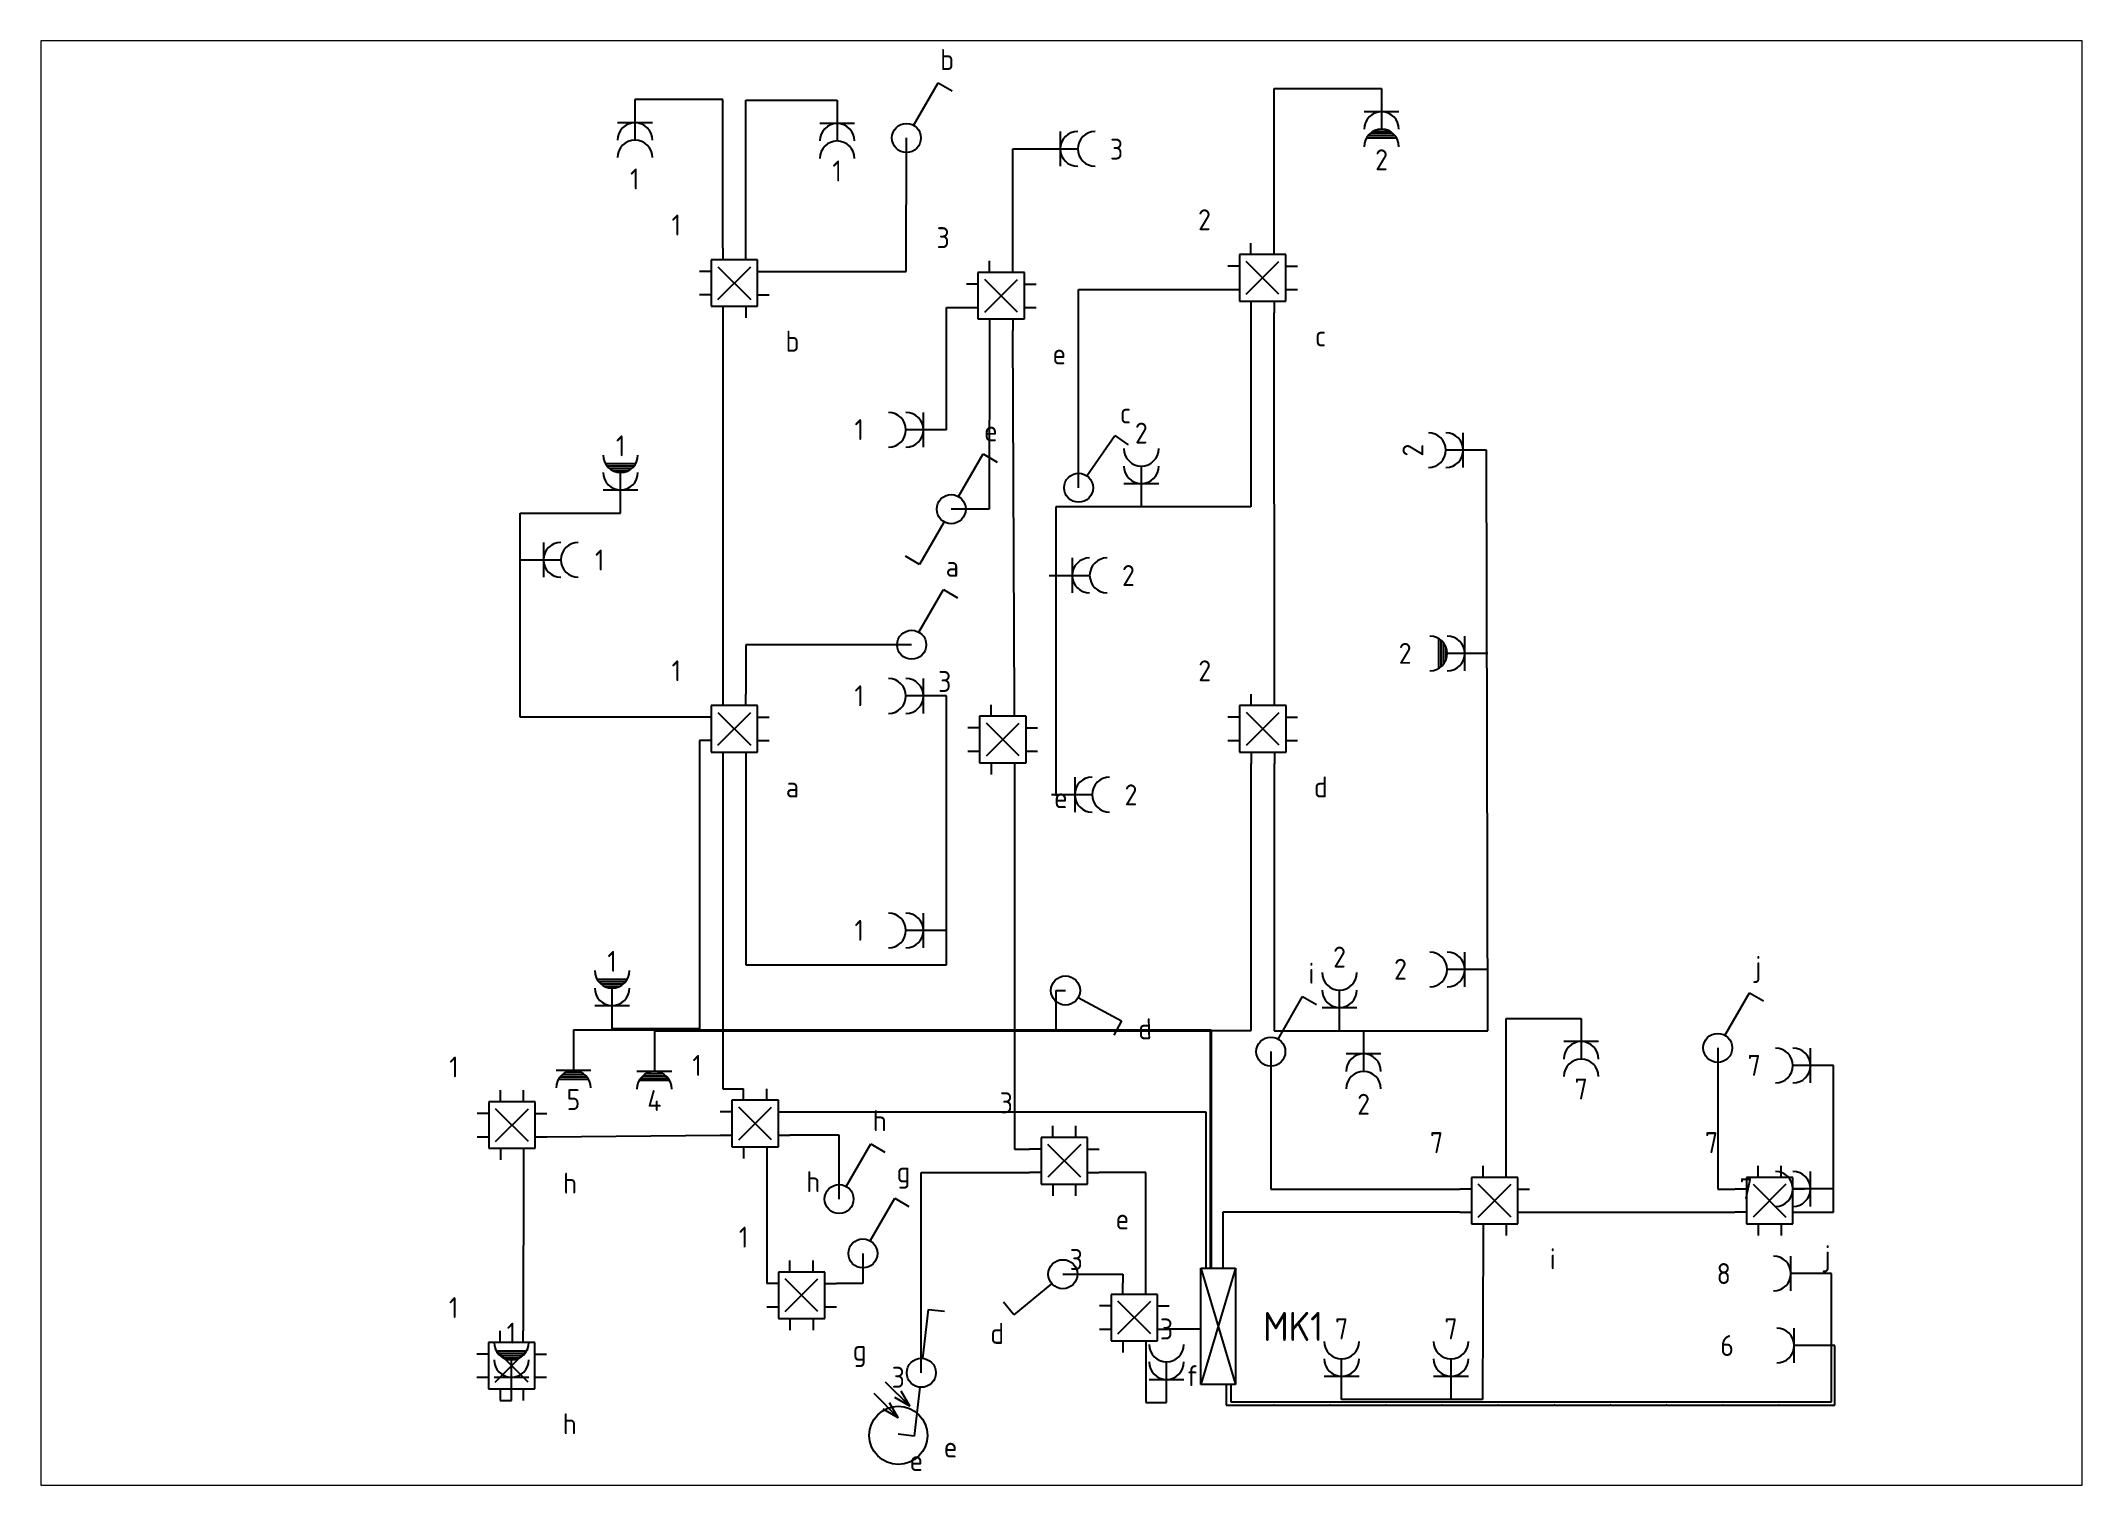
# Paper-space layout 'Layout1' of a CAD drawing. Header units: millimetres. Extents: x 0 to 297, y 0 to 210.
# The model-space entities are those that its viewports show. They can reach past a viewport. Long polylines and large blocks are cut down to what shows.
import ezdxf
from ezdxf.enums import TextEntityAlignment as Align

# ---------------------------------------------------------------- set-up
doc = ezdxf.new("R2010")
doc.units = ezdxf.units.MM
doc.header["$LTSCALE"] = 100
for name, color, linetype in [('Buis', 1, 'Continuous'), ('Licht', 3, 'Continuous'), ('Meterkast', 3, 'Continuous'), ("WCD's", 3, 'Continuous')]:
    doc.layers.add(name, color=color, linetype=linetype)
doc.styles.add('STABICAD-018', font='ISOCP.SHX', dxfattribs={"height": 180})
doc.styles.add('STABICAD-025', font='ISOCP.SHX', dxfattribs={"height": 250})

# ---------------------------------------------------------------- blocks, each defined once
blk = doc.blocks.new('111502')
at = {"color": 0, "linetype": 'Continuous'}
for p, q in [((-2, 2), (-2, -2)), ((2, 2), (-2, 2)), ((-1, 2), (-1, 3)), ((1, 2), (1, 3)), ((2, -2), (2, 2)), ((-2, 1), (-3, 1)), ((-1.41, -1.41), (1.41, 1.41)), ((1.41, -1.41), (-1.41, 1.41)), ((2, 1), (3, 1)), ((-3, -1), (-2, -1)), ((2, -1), (3, -1)), ((-2, -2), (2, -2)), ((-1, -2), (-1, -3)), ((1, -2), (1, -3))]:
    blk.add_line(p, q, dxfattribs=at)
at = {"color": 0, "linetype": 'Continuous', "style": 'STABICAD-018'}
for tag, p in [('PANEL', (0, 6.87)), ('CIRCUIT', (0, 3.87)), ('SUBCIRCUIT', (4.5, 3.87)), ('ARTICLECODE', (0, 0)), ('SWITCHCODE', (5.85, -1))]:
    blk.add_attdef(tag, text='', height=1.8, dxfattribs=at).set_placement(p, align=Align.MIDDLE)
at = {"color": 0, "linetype": 'Continuous', "style": 'STABICAD-018', "flags": 1}
blk.add_attdef('POWERCODE', text='', height=1.8, dxfattribs=at).set_placement((13, 3.87), align=Align.MIDDLE)
blk = doc.blocks.new('111304WD')
at = {"color": 0, "linetype": 'Continuous'}
for p, q in [((-1.5, 4.5), (1.5, 4.5)), ((1.3, 5.25), (-1.3, 5.25)), ((1.16, 5.05), (-1.16, 5.05)), ((0.96, 4.85), (-0.96, 4.85)), ((0.65, 4.65), (-0.65, 4.65)), ((0, 1), (0, 4.5))]:
    blk.add_line(p, q, dxfattribs=at)
blk.add_arc((0, 6), 1.5, 180, 0, dxfattribs=at)
at = {"color": 0, "linetype": 'Continuous', "style": 'STABICAD-018'}
for tag, p in [('PANEL', (0, 11.5)), ('CIRCUIT', (0, 8.5)), ('SUBCIRCUIT', (4.5, 8.5)), ('ARTICLECODE', (0, 0))]:
    blk.add_attdef(tag, text='', height=1.8, dxfattribs=at).set_placement(p, align=Align.MIDDLE)
at = {"color": 0, "linetype": 'Continuous', "style": 'STABICAD-018', "flags": 1}
blk.add_attdef('POWERCODE', text='', height=1.8, dxfattribs=at).set_placement((13, 8.5), align=Align.MIDDLE)
blk = doc.blocks.new('111304AW')
at = {"color": 0, "linetype": 'Continuous'}
for p, q in [((1.3, 5.25), (-1.3, 5.25)), ((1.16, 5.05), (-1.16, 5.05)), ((0.96, 4.85), (-0.96, 4.85)), ((0.65, 4.65), (-0.65, 4.65)), ((0, 1), (0, 4.5)), ((-1.5, 3), (1.5, 3))]:
    blk.add_line(p, q, dxfattribs=at)
for centre in [(0, 6), (0, 4.5)]:
    blk.add_arc(centre, 1.5, 180, 0, dxfattribs=at)
at = {"color": 0, "linetype": 'Continuous', "style": 'STABICAD-018'}
for tag, p in [('PANEL', (0, 11.5)), ('CIRCUIT', (0, 8.5)), ('SUBCIRCUIT', (4.5, 8.5)), ('ARTICLECODE', (0, 0))]:
    blk.add_attdef(tag, text='', height=1.8, dxfattribs=at).set_placement(p, align=Align.MIDDLE)
at = {"color": 0, "linetype": 'Continuous', "style": 'STABICAD-018', "flags": 1}
blk.add_attdef('POWERCODE', text='', height=1.8, dxfattribs=at).set_placement((13, 8.5), align=Align.MIDDLE)
blk = doc.blocks.new('111304A')
at = {"color": 0, "linetype": 'Continuous'}
for p, q in [((0, 1), (0, 4.5)), ((-1.5, 3), (1.5, 3))]:
    blk.add_line(p, q, dxfattribs=at)
for centre in [(0, 6), (0, 4.5)]:
    blk.add_arc(centre, 1.5, 180, 0, dxfattribs=at)
at = {"color": 0, "linetype": 'Continuous', "style": 'STABICAD-018'}
for tag, p in [('PANEL', (0, 11.5)), ('CIRCUIT', (0, 8.5)), ('SUBCIRCUIT', (4.5, 8.5)), ('ARTICLECODE', (0, 0))]:
    blk.add_attdef(tag, text='', height=1.8, dxfattribs=at).set_placement(p, align=Align.MIDDLE)
at = {"color": 0, "linetype": 'Continuous', "style": 'STABICAD-018', "flags": 1}
blk.add_attdef('POWERCODE', text='', height=1.8, dxfattribs=at).set_placement((13, 8.5), align=Align.MIDDLE)
blk = doc.blocks.new('1114A1')
at = {"color": 0, "linetype": 'Continuous'}
for p, q in [((0.62, 3.33), (2.74, 7)), ((2.74, 7), (3.95, 6.3))]:
    blk.add_line(p, q, dxfattribs=at)
blk.add_circle((0, 2.25), 1.25, dxfattribs=at)
at = {"color": 0, "linetype": 'Continuous', "style": 'STABICAD-018'}
for tag, p in [('SWITCHCODE', (3.36, 9)), ('ARTICLECODE', (0, 0))]:
    blk.add_attdef(tag, text='', height=1.8, dxfattribs=at).set_placement(p, align=Align.MIDDLE)
blk = doc.blocks.new('111304')
at = {"color": 0, "linetype": 'Continuous'}
for p, q in [((-1.5, 4.5), (1.5, 4.5)), ((0, 1), (0, 4.5))]:
    blk.add_line(p, q, dxfattribs=at)
blk.add_arc((0, 6), 1.5, 180, 0, dxfattribs=at)
at = {"color": 0, "linetype": 'Continuous', "style": 'STABICAD-018'}
for tag, p in [('PANEL', (0, 11.5)), ('CIRCUIT', (0, 8.5)), ('SUBCIRCUIT', (4.5, 8.5)), ('ARTICLECODE', (0, 0))]:
    blk.add_attdef(tag, text='', height=1.8, dxfattribs=at).set_placement(p, align=Align.MIDDLE)
at = {"color": 0, "linetype": 'Continuous', "style": 'STABICAD-018', "flags": 1}
blk.add_attdef('POWERCODE', text='', height=1.8, dxfattribs=at).set_placement((13, 8.5), align=Align.MIDDLE)
blk = doc.blocks.new('1116A4')
at = {"color": 0, "linetype": 'Continuous'}
for p, q in [((-5, 1), (5, 4)), ((-5, 4), (5, 1)), ((-5, 4), (5, 4)), ((-5, 1), (-5, 4)), ((5, 4), (5, 1)), ((5, 1), (-5, 1))]:
    blk.add_line(p, q, dxfattribs=at)
at = {"color": 0, "linetype": 'Continuous', "style": 'STABICAD-018'}
for tag, p in [('PANEL', (0, 15)), ('CIRCUIT', (0, 9)), ('SUBCIRCUIT', (4.5, 9)), ('PANELNAME', (0, 6)), ('ARTICLECODE', (0, 0))]:
    blk.add_attdef(tag, text='', height=1.8, dxfattribs=at).set_placement(p, align=Align.MIDDLE)
blk.add_attdef('CASCADINGPANEL', (0, 0), '', height=1.8, dxfattribs=at)
blk = doc.blocks.new('020901')
at = {"color": 0, "linetype": 'Continuous'}
for p, q in [((-2.12, 7.12), (0, 5)), ((-1.12, 8.12), (1, 6)), ((1, 6), (0.25, 7.3)), ((0, 5), (-1.3, 5.75)), ((0, 5), (-0.75, 6.3)), ((1, 6), (-0.3, 6.75))]:
    blk.add_line(p, q, dxfattribs=at)
blk = doc.blocks.new('*U39')
at = {"color": 0, "linetype": 'Continuous'}
blk.add_circle((0, 3.5), 2.5, dxfattribs=at)
blk.add_blockref('020901', (0, 0), dxfattribs=at)
at = {"color": 0, "linetype": 'Continuous', "style": 'STABICAD-018'}
for tag, p in [('PANEL', (0, 11.5)), ('CIRCUIT', (0, 8.5)), ('SUBCIRCUIT', (4.5, 8.5)), ('LIGHTFIXTURECODE', (0, 3.5)), ('SWITCHCODE', (4.5, 2.5))]:
    blk.add_attdef(tag, text='', height=1.8, dxfattribs=at).set_placement(p, align=Align.MIDDLE)
blk = doc.blocks.new('111406')
at = {"color": 0, "linetype": 'Continuous'}
for p, q in [((0.62, 3.33), (2.74, 7)), ((2.74, 7), (3.95, 6.3)), ((-0.62, 1.17), (-2.74, -2.5)), ((-2.74, -2.5), (-3.95, -1.8))]:
    blk.add_line(p, q, dxfattribs=at)
blk.add_circle((0, 2.25), 1.25, dxfattribs=at)
at = {"color": 0, "linetype": 'Continuous', "style": 'STABICAD-018'}
for tag, p in [('SWITCHCODE', (3.42, 9)), ('ARTICLECODE', (0, 0))]:
    blk.add_attdef(tag, text='', height=1.8, dxfattribs=at).set_placement(p, align=Align.MIDDLE)

msp = doc.modelspace()

# ---------------------------------------------------------------- linework, layer by layer
at = {"layer": 'Buis', "color": 3}
for p, q in [((12311, 16811), (12311, 18140)), ((12311, 18140), (13236, 18140)), ((7562, 18046), (6806, 18046)), ((7562, 16766), (7562, 18046)), ((7762, 16766), (7762, 18039)), ((7762, 18039), (8547, 18039)), ((9142, 16566), (9144, 17715)), ((10060, 16657), (10060, 17621)), ((10060, 17621), (10269, 17621)), ((7962, 16566), (9142, 16566)), ((10626, 14704), (10626, 16411)), ((10626, 16411), (11911, 16411)), ((9490, 15203), (9490, 16257)), ((9490, 16257), (9660, 16257)), ((12111, 16211), (12111, 14541)), ((12314, 12919), (12311, 16211)), ((7562, 16166), (7562, 12929)), ((9860, 16057), (9857, 14520)), ((10074, 12837), (10060, 16057)), ((14152, 10031), (14140, 15028)), ((5817, 12729), (5817, 14486)), ((5817, 14486), (6682, 14486)), ((9857, 14520), (9530, 14520)), ((12111, 14541), (10430, 14541)), ((10430, 14541), (10430, 12052)), ((9189, 13353), (7762, 13353)), ((7762, 13353), (7762, 12929)), ((9490, 10598), (9490, 12912)), ((7362, 12729), (5817, 12729)), ((7362, 12529), (7362, 10048)), ((7562, 12329), (7562, 9532)), ((7762, 12329), (7762, 10598)), ((12112, 10032), (12112, 12330)), ((12312, 12332), (12312, 10031)), ((10074, 12237), (10074, 9011)), ((7762, 10598), (9490, 10598)), ((10430, 10376), (10514, 10378)), ((10430, 10376), (10430, 10032)), ((6276, 10038), (11769, 10038)), ((7362, 10048), (6609, 10048)), ((6973, 10029), (11759, 10029)), ((10430, 10032), (12112, 10032)), ((11759, 10029), (11759, 7986)), ((11769, 10038), (11769, 7986)), ((12312, 10031), (14152, 10031)), ((14310, 10137), (14955, 10137)), ((14310, 8868), (14310, 10137)), ((12282, 9851), (12282, 8668)), ((16131, 9883), (16131, 8668)), ((17129, 8468), (17129, 9731)), ((7562, 9532), (7741, 9532)), ((8141, 9332), (11722, 9332)), ((11722, 9332), (11722, 7986)), ((6047, 9119), (7541, 9132)), ((8564, 9132), (8141, 9132)), ((8564, 8582), (8564, 9132)), ((10074, 9011), (10204, 9011)), ((5847, 8919), (5844, 7448)), ((7941, 8932), (7941, 7854)), ((9272, 7087), (9272, 8811)), ((9272, 8811), (10204, 8811)), ((11207, 8811), (10804, 8811)), ((11207, 7862), (11207, 8811)), ((12282, 8668), (13910, 8668)), ((16131, 8668), (16278, 8668)), ((11869, 8468), (11869, 7986)), ((13910, 8468), (11869, 8468)), ((14510, 8468), (16278, 8468)), ((16878, 8468), (17129, 8468)), ((14110, 8268), (14105, 6857)), ((8769, 8114), (8769, 7854)), ((10491, 7935), (11007, 7935)), ((11007, 7935), (11007, 7862)), ((17112, 6838), (17112, 7941)), ((8769, 7854), (8541, 7854)), ((11678, 7462), (11407, 7462)), ((11206, 7260), (11206, 6830)), ((17140, 6809), (17140, 7321)), ((11898, 6982), (11898, 6809)), ((11938, 6982), (11938, 6838)), ((14105, 6857), (12892, 6857)), ((5644, 6848), (5742, 6848)), ((11206, 6830), (11384, 6830)), ((11898, 6809), (17140, 6809)), ((11938, 6838), (17112, 6838))]:
    msp.add_line(p, q, dxfattribs=at)
at = {"layer": 'Buis', "color": 0}
for p in [(12307, 6809), (12790, 6809), (13274, 6809), (13757, 6809), (14240, 6809), (14724, 6809), (15207, 6809), (15690, 6809), (16174, 6809), (16657, 6809)]:
    msp.add_point(p, dxfattribs=at)

# ---------------------------------------------------------------- block references
at = {"layer": 'Licht', "linetype": 'Continuous'}
ref = msp.add_blockref('1114A1', (9144, 17490), dxfattribs=dict(at, xscale=100, yscale=100, zscale=100))
ref.add_attrib('SWITCHCODE', 'b', dxfattribs={"layer": '0', "color": 1, "linetype": 'Continuous', "height": 180, "style": 'STABICAD-018'}).set_placement((9494, 18390), align=Align.MIDDLE)
ref = msp.add_blockref('111502', (7662, 16466), dxfattribs=dict(at, xscale=100, yscale=100, zscale=100, rotation=270))
ref.add_attrib('CIRCUIT', '1', dxfattribs={"layer": '0', "color": 1, "linetype": 'Continuous', "height": 180, "style": 'STABICAD-018'}).set_placement((7162, 16966), align=Align.MIDDLE)
ref.add_attrib('SWITCHCODE', 'b', dxfattribs={"layer": '0', "color": 1, "linetype": 'Continuous', "height": 180, "style": 'STABICAD-018'}).set_placement((8162, 15966), align=Align.MIDDLE)
ref = msp.add_blockref('111502', (12211, 16511), dxfattribs=dict(at, xscale=100, yscale=100, zscale=100))
ref.add_attrib('CIRCUIT', '2', dxfattribs={"layer": '0', "color": 1, "linetype": 'Continuous', "height": 180, "style": 'STABICAD-018'}).set_placement((11711, 17011), align=Align.MIDDLE)
ref.add_attrib('SWITCHCODE', 'c', dxfattribs={"layer": '0', "color": 1, "linetype": 'Continuous', "height": 180, "style": 'STABICAD-018'}).set_placement((12711, 16011), align=Align.MIDDLE)
ref = msp.add_blockref('111502', (9960, 16357), dxfattribs=dict(at, xscale=100, yscale=100, zscale=100))
ref.add_attrib('CIRCUIT', '3', dxfattribs={"layer": '0', "color": 1, "linetype": 'Continuous', "height": 180, "style": 'STABICAD-018'}).set_placement((9460, 16857), align=Align.MIDDLE)
ref.add_attrib('SWITCHCODE', 'e', dxfattribs={"layer": '0', "color": 1, "linetype": 'Continuous', "height": 180, "style": 'STABICAD-018'}).set_placement((10460, 15857), align=Align.MIDDLE)
ref = msp.add_blockref('1114A1', (10608, 14480), dxfattribs=dict(at, xscale=99.99999999999997, yscale=99.99999999999997, zscale=99.99999999999997, rotation=355.240042114247))
ref.add_attrib('SWITCHCODE', 'c', dxfattribs={"layer": '0', "color": 1, "linetype": 'Continuous', "height": 180, "style": 'STABICAD-018'}).set_placement((11031, 15348), align=Align.MIDDLE)
ref = msp.add_blockref('111406', (9530, 14295), dxfattribs=dict(at, xscale=100, yscale=100, zscale=100))
ref.add_attrib('SWITCHCODE', 'e', dxfattribs={"layer": '0', "color": 1, "linetype": 'Continuous', "height": 180, "style": 'STABICAD-018'}).set_placement((9871, 15195), align=Align.MIDDLE)
ref = msp.add_blockref('1114A1', (9189, 13128), dxfattribs=dict(at, xscale=100, yscale=100, zscale=100))
ref.add_attrib('SWITCHCODE', 'a', dxfattribs={"layer": '0', "color": 1, "linetype": 'Continuous', "height": 180, "style": 'STABICAD-018'}).set_placement((9539, 14028), align=Align.MIDDLE)
ref = msp.add_blockref('111502', (7662, 12629), dxfattribs=dict(at, xscale=100, yscale=100, zscale=100, rotation=270))
ref.add_attrib('CIRCUIT', '1', dxfattribs={"layer": '0', "color": 1, "linetype": 'Continuous', "height": 180, "style": 'STABICAD-018'}).set_placement((7162, 13129), align=Align.MIDDLE)
ref.add_attrib('SWITCHCODE', 'a', dxfattribs={"layer": '0', "color": 1, "linetype": 'Continuous', "height": 180, "style": 'STABICAD-018'}).set_placement((8162, 12129), align=Align.MIDDLE)
ref = msp.add_blockref('111502', (12213, 12629), dxfattribs=dict(at, xscale=100, yscale=100, zscale=100))
ref.add_attrib('CIRCUIT', '2', dxfattribs={"layer": '0', "color": 1, "linetype": 'Continuous', "height": 180, "style": 'STABICAD-018'}).set_placement((11713, 13129), align=Align.MIDDLE)
ref.add_attrib('SWITCHCODE', 'd', dxfattribs={"layer": '0', "color": 1, "linetype": 'Continuous', "height": 180, "style": 'STABICAD-018'}).set_placement((12713, 12129), align=Align.MIDDLE)
ref = msp.add_blockref('111502', (9974, 12537), dxfattribs=dict(at, xscale=100, yscale=100, zscale=100))
ref.add_attrib('CIRCUIT', '3', dxfattribs={"layer": '0', "color": 1, "linetype": 'Continuous', "height": 180, "style": 'STABICAD-018'}).set_placement((9474, 13037), align=Align.MIDDLE)
ref.add_attrib('SWITCHCODE', 'e', dxfattribs={"layer": '0', "color": 1, "linetype": 'Continuous', "height": 180, "style": 'STABICAD-018'}).set_placement((10474, 12037), align=Align.MIDDLE)
ref = msp.add_blockref('1114A1', (12282, 9626), dxfattribs=dict(at, xscale=100, yscale=100, zscale=100))
ref.add_attrib('SWITCHCODE', 'i', dxfattribs={"layer": '0', "color": 1, "linetype": 'Continuous', "height": 180, "style": 'STABICAD-018'}).set_placement((12632, 10526), align=Align.MIDDLE)
ref = msp.add_blockref('1114A1', (16131, 9658), dxfattribs=dict(at, xscale=100, yscale=100, zscale=100))
ref.add_attrib('SWITCHCODE', 'j', dxfattribs={"layer": '0', "color": 1, "linetype": 'Continuous', "height": 180, "style": 'STABICAD-018'}).set_placement((16481, 10558), align=Align.MIDDLE)
ref = msp.add_blockref('1114A1', (10289, 10371), dxfattribs=dict(at, xscale=99.99999999999996, yscale=99.99999999999996, zscale=99.99999999999996, rotation=271.5942222150373))
ref.add_attrib('SWITCHCODE', 'd', dxfattribs={"layer": '0', "color": 1, "linetype": 'Continuous', "height": 180, "rotation": 1.5942, "style": 'STABICAD-018'}).set_placement((11199, 10047), align=Align.MIDDLE)
ref = msp.add_blockref('111502', (5747, 9219), dxfattribs=dict(at, xscale=100, yscale=100, zscale=100))
ref.add_attrib('CIRCUIT', '1', dxfattribs={"layer": '0', "color": 1, "linetype": 'Continuous', "height": 180, "style": 'STABICAD-018'}).set_placement((5247, 9719), align=Align.MIDDLE)
ref.add_attrib('SWITCHCODE', 'h', dxfattribs={"layer": '0', "color": 1, "linetype": 'Continuous', "height": 180, "style": 'STABICAD-018'}).set_placement((6247, 8719), align=Align.MIDDLE)
ref = msp.add_blockref('111502', (7841, 9232), dxfattribs=dict(at, xscale=100, yscale=100, zscale=100))
ref.add_attrib('CIRCUIT', '1', dxfattribs={"layer": '0', "color": 1, "linetype": 'Continuous', "height": 180, "style": 'STABICAD-018'}).set_placement((7341, 9732), align=Align.MIDDLE)
ref.add_attrib('SWITCHCODE', 'h', dxfattribs={"layer": '0', "color": 1, "linetype": 'Continuous', "height": 180, "style": 'STABICAD-018'}).set_placement((8341, 8732), align=Align.MIDDLE)
ref = msp.add_blockref('111502', (10504, 8911), dxfattribs=dict(at, xscale=100, yscale=100, zscale=100, rotation=90.00000000000001))
ref.add_attrib('CIRCUIT', '3', dxfattribs={"layer": '0', "color": 1, "linetype": 'Continuous', "height": 180, "style": 'STABICAD-018'}).set_placement((10004, 9411), align=Align.MIDDLE)
ref.add_attrib('SWITCHCODE', 'e', dxfattribs={"layer": '0', "color": 1, "linetype": 'Continuous', "height": 180, "style": 'STABICAD-018'}).set_placement((11004, 8411), align=Align.MIDDLE)
ref = msp.add_blockref('1114A1', (8564, 8357), dxfattribs=dict(at, xscale=100, yscale=100, zscale=100))
ref.add_attrib('SWITCHCODE', 'h', dxfattribs={"layer": '0', "color": 1, "linetype": 'Continuous', "height": 180, "style": 'STABICAD-018'}).set_placement((8914, 9257), align=Align.MIDDLE)
ref = msp.add_blockref('111502', (14210, 8568), dxfattribs=dict(at, xscale=100, yscale=100, zscale=100))
ref.add_attrib('CIRCUIT', '7', dxfattribs={"layer": '0', "color": 1, "linetype": 'Continuous', "height": 180, "style": 'STABICAD-018'}).set_placement((13710, 9068), align=Align.MIDDLE)
ref.add_attrib('SWITCHCODE', 'i', dxfattribs={"layer": '0', "color": 1, "linetype": 'Continuous', "height": 180, "style": 'STABICAD-018'}).set_placement((14710, 8068), align=Align.MIDDLE)
ref = msp.add_blockref('111502', (16578, 8568), dxfattribs=dict(at, xscale=100, yscale=100, zscale=100, rotation=180))
ref.add_attrib('CIRCUIT', '7', dxfattribs={"layer": '0', "color": 1, "linetype": 'Continuous', "height": 180, "style": 'STABICAD-018'}).set_placement((16078, 9068), align=Align.MIDDLE)
ref.add_attrib('SWITCHCODE', 'j', dxfattribs={"layer": '0', "color": 1, "linetype": 'Continuous', "height": 180, "style": 'STABICAD-018'}).set_placement((17078, 8068), align=Align.MIDDLE)
ref = msp.add_blockref('1114A1', (8769, 7889), dxfattribs=dict(at, xscale=100, yscale=100, zscale=100))
ref.add_attrib('SWITCHCODE', 'g', dxfattribs={"layer": '0', "color": 1, "linetype": 'Continuous', "height": 180, "style": 'STABICAD-018'}).set_placement((9119, 8789), align=Align.MIDDLE)
ref = msp.add_blockref('111502', (8241, 7754), dxfattribs=dict(at, xscale=100, yscale=100, zscale=100))
ref.add_attrib('CIRCUIT', '1', dxfattribs={"layer": '0', "color": 1, "linetype": 'Continuous', "height": 180, "style": 'STABICAD-018'}).set_placement((7741, 8254), align=Align.MIDDLE)
ref.add_attrib('SWITCHCODE', 'g', dxfattribs={"layer": '0', "color": 1, "linetype": 'Continuous', "height": 180, "style": 'STABICAD-018'}).set_placement((8741, 7254), align=Align.MIDDLE)
ref = msp.add_blockref('1114A1', (10570, 8146), dxfattribs=dict(at, xscale=100, yscale=100, zscale=100, rotation=159.4324364158003))
ref.add_attrib('SWITCHCODE', 'd', dxfattribs={"layer": '0', "color": 1, "linetype": 'Continuous', "height": 180, "style": 'STABICAD-018'}).set_placement((9926, 7426), align=Align.MIDDLE)
ref = msp.add_blockref('111502', (11107, 7562), dxfattribs=dict(at, xscale=100, yscale=100, zscale=100))
ref.add_attrib('CIRCUIT', '3', dxfattribs={"layer": '0', "color": 1, "linetype": 'Continuous', "height": 180, "style": 'STABICAD-018'}).set_placement((10607, 8062), align=Align.MIDDLE)
ref.add_attrib('SWITCHCODE', 'f', dxfattribs={"layer": '0', "color": 1, "linetype": 'Continuous', "height": 180, "style": 'STABICAD-018'}).set_placement((11607, 7062), align=Align.MIDDLE)
ref = msp.add_blockref('111502', (5744, 7148), dxfattribs=dict(at, xscale=100, yscale=100, zscale=100))
ref.add_attrib('CIRCUIT', '1', dxfattribs={"layer": '0', "color": 1, "linetype": 'Continuous', "height": 180, "style": 'STABICAD-018'}).set_placement((5244, 7648), align=Align.MIDDLE)
ref.add_attrib('SWITCHCODE', 'h', dxfattribs={"layer": '0', "color": 1, "linetype": 'Continuous', "height": 180, "style": 'STABICAD-018'}).set_placement((6244, 6648), align=Align.MIDDLE)
ref = msp.add_blockref('111406', (9182, 7293), dxfattribs=dict(at, xscale=100, yscale=100, zscale=100, rotation=203.5935044885063))
ref.add_attrib('SWITCHCODE', 'e', dxfattribs={"layer": '0', "color": 1, "linetype": 'Continuous', "height": 180, "style": 'STABICAD-018'}).set_placement((9229, 6332), align=Align.MIDDLE)
ref = msp.add_blockref('*U39', (9074, 6198), dxfattribs=dict(at, xscale=100, yscale=100, zscale=100))
ref.add_attrib('CIRCUIT', '3', dxfattribs={"layer": '0', "color": 1, "linetype": 'Continuous', "height": 180, "style": 'STABICAD-018'}).set_placement((9074, 7048), align=Align.MIDDLE)
ref.add_attrib('SWITCHCODE', 'e', dxfattribs={"layer": '0', "color": 1, "linetype": 'Continuous', "height": 180, "style": 'STABICAD-018'}).set_placement((9524, 6448), align=Align.MIDDLE)
at = {"layer": 'Meterkast', "linetype": 'Continuous'}
ref = msp.add_blockref('1116A4', (11578, 7486), dxfattribs=dict(at, xscale=100, yscale=100, zscale=100, rotation=270))
ref.add_attrib('PANELNAME', 'MK1', dxfattribs={"layer": '0', "color": 2, "linetype": 'Continuous', "height": 250, "style": 'STABICAD-025'}).set_placement((12475, 7486), align=Align.MIDDLE)
at = {"layer": "WCD's", "linetype": 'Continuous'}
ref = msp.add_blockref('111304AW', (13236, 18240), dxfattribs=dict(at, xscale=100, yscale=100, zscale=100, rotation=180))
ref.add_attrib('CIRCUIT', '2', dxfattribs={"layer": '0', "color": 1, "linetype": 'Continuous', "height": 180, "style": 'STABICAD-018'}).set_placement((13236, 17527), align=Align.MIDDLE)
ref = msp.add_blockref('111304A', (6806, 18146), dxfattribs=dict(at, xscale=100, yscale=100, zscale=100, rotation=179.9999999999999))
ref.add_attrib('CIRCUIT', '1', dxfattribs={"layer": '0', "color": 1, "linetype": 'Continuous', "height": 180, "style": 'STABICAD-018'}).set_placement((6804, 17362), align=Align.MIDDLE)
ref = msp.add_blockref('111304A', (8547, 18139), dxfattribs=dict(at, xscale=100, yscale=100, zscale=100, rotation=180))
ref.add_attrib('CIRCUIT', '1', dxfattribs={"layer": '0', "color": 1, "linetype": 'Continuous', "height": 180, "style": 'STABICAD-018'}).set_placement((8547, 17431), align=Align.MIDDLE)
ref = msp.add_blockref('111304A', (10169, 17621), dxfattribs=dict(at, xscale=100, yscale=100, zscale=100, rotation=270))
ref.add_attrib('CIRCUIT', '3', dxfattribs={"layer": '0', "color": 1, "linetype": 'Continuous', "height": 180, "style": 'STABICAD-018'}).set_placement((10954, 17619), align=Align.MIDDLE)
ref = msp.add_blockref('111304A', (9590, 15203), dxfattribs=dict(at, xscale=100, yscale=100, zscale=100, rotation=90.00000000000001))
ref.add_attrib('CIRCUIT', '1', dxfattribs={"layer": '0', "color": 1, "linetype": 'Continuous', "height": 180, "style": 'STABICAD-018'}).set_placement((8737, 15205), align=Align.MIDDLE)
ref = msp.add_blockref('111304AW', (6682, 14386), dxfattribs=dict(at, xscale=100, yscale=100, zscale=100))
ref.add_attrib('CIRCUIT', '1', dxfattribs={"layer": '0', "color": 1, "linetype": 'Continuous', "height": 180, "style": 'STABICAD-018'}).set_placement((6682, 15065), align=Align.MIDDLE)
ref = msp.add_blockref('111304A', (11167, 14441), dxfattribs=dict(at, xscale=100, yscale=100, zscale=100))
ref.add_attrib('CIRCUIT', '2', dxfattribs={"layer": '0', "color": 1, "linetype": 'Continuous', "height": 180, "style": 'STABICAD-018'}).set_placement((11167, 15175), align=Align.MIDDLE)
ref = msp.add_blockref('111304A', (14240, 15028), dxfattribs=dict(at, xscale=100, yscale=100, zscale=100, rotation=89.99999999999999))
ref.add_attrib('CIRCUIT', '2', dxfattribs={"layer": '0', "color": 1, "linetype": 'Continuous', "height": 180, "rotation": 90, "style": 'STABICAD-018'}).set_placement((13506, 15028), align=Align.MIDDLE)
ref = msp.add_blockref('111304A', (5717, 14084), dxfattribs=dict(at, xscale=100, yscale=100, zscale=100, rotation=270))
ref.add_attrib('CIRCUIT', '1', dxfattribs={"layer": '0', "color": 1, "linetype": 'Continuous', "height": 180, "style": 'STABICAD-018'}).set_placement((6502, 14082), align=Align.MIDDLE)
ref = msp.add_blockref('111304A', (10272, 13950), dxfattribs=dict(at, xscale=100, yscale=100, zscale=100, rotation=270))
ref.add_attrib('CIRCUIT', '2', dxfattribs={"layer": '0', "color": 1, "linetype": 'Continuous', "height": 180, "style": 'STABICAD-018'}).set_placement((11056, 13949), align=Align.MIDDLE)
ref = msp.add_blockref('111304AW', (14252, 13278), dxfattribs=dict(at, xscale=100, yscale=100, zscale=100, rotation=90.00000000000001))
ref.add_attrib('CIRCUIT', '2', dxfattribs={"layer": '0', "color": 1, "linetype": 'Continuous', "height": 180, "style": 'STABICAD-018'}).set_placement((13439, 13279), align=Align.MIDDLE)
ref = msp.add_blockref('111304A', (9590, 12912), dxfattribs=dict(at, xscale=100, yscale=100, zscale=100, rotation=90.00000000000001))
ref.add_attrib('CIRCUIT', '1', dxfattribs={"layer": '0', "color": 1, "linetype": 'Continuous', "height": 180, "style": 'STABICAD-018'}).set_placement((8737, 12914), align=Align.MIDDLE)
ref = msp.add_blockref('111304A', (10293, 12063), dxfattribs=dict(at, xscale=100, yscale=100, zscale=100, rotation=270))
ref.add_attrib('CIRCUIT', '2', dxfattribs={"layer": '0', "color": 1, "linetype": 'Continuous', "height": 180, "style": 'STABICAD-018'}).set_placement((11078, 12061), align=Align.MIDDLE)
ref = msp.add_blockref('111304A', (9590, 10894), dxfattribs=dict(at, xscale=100, yscale=100, zscale=100, rotation=90.00000000000001))
ref.add_attrib('CIRCUIT', '1', dxfattribs={"layer": '0', "color": 1, "linetype": 'Continuous', "height": 180, "style": 'STABICAD-018'}).set_placement((8737, 10895), align=Align.MIDDLE)
ref = msp.add_blockref('111304A', (12874, 9931), dxfattribs=dict(at, xscale=100, yscale=100, zscale=100))
ref.add_attrib('CIRCUIT', '2', dxfattribs={"layer": '0', "color": 1, "linetype": 'Continuous', "height": 180, "style": 'STABICAD-018'}).set_placement((12874, 10665), align=Align.MIDDLE)
ref = msp.add_blockref('111304AW', (6609, 9948), dxfattribs=dict(at, xscale=100, yscale=100, zscale=100))
ref.add_attrib('CIRCUIT', '1', dxfattribs={"layer": '0', "color": 1, "linetype": 'Continuous', "height": 180, "style": 'STABICAD-018'}).set_placement((6609, 10628), align=Align.MIDDLE)
ref = msp.add_blockref('111304A', (14252, 10558), dxfattribs=dict(at, xscale=100, yscale=100, zscale=100, rotation=90.00000000000001))
ref.add_attrib('CIRCUIT', '2', dxfattribs={"layer": '0', "color": 1, "linetype": 'Continuous', "height": 180, "style": 'STABICAD-018'}).set_placement((13399, 10560), align=Align.MIDDLE)
ref = msp.add_blockref('111304WD', (6276, 10138), dxfattribs=dict(at, xscale=100, yscale=100, zscale=100, rotation=180))
ref.add_attrib('CIRCUIT', '5', dxfattribs={"layer": '0', "color": 1, "linetype": 'Continuous', "height": 180, "style": 'STABICAD-018'}).set_placement((6276, 9438), align=Align.MIDDLE)
ref = msp.add_blockref('111304WD', (6973, 10129), dxfattribs=dict(at, xscale=100, yscale=100, zscale=100, rotation=180))
ref.add_attrib('CIRCUIT', '4', dxfattribs={"layer": '0', "color": 1, "linetype": 'Continuous', "height": 180, "style": 'STABICAD-018'}).set_placement((6973, 9430), align=Align.MIDDLE)
ref = msp.add_blockref('111304A', (13081, 10131), dxfattribs=dict(at, xscale=100, yscale=100, zscale=100, rotation=180))
ref.add_attrib('CIRCUIT', '2', dxfattribs={"layer": '0', "color": 1, "linetype": 'Continuous', "height": 180, "style": 'STABICAD-018'}).set_placement((13081, 9398), align=Align.MIDDLE)
ref = msp.add_blockref('111304A', (14955, 10237), dxfattribs=dict(at, xscale=100, yscale=100, zscale=100, rotation=180))
ref.add_attrib('CIRCUIT', '7', dxfattribs={"layer": '0', "color": 1, "linetype": 'Continuous', "height": 180, "style": 'STABICAD-018'}).set_placement((14955, 9529), align=Align.MIDDLE)
ref = msp.add_blockref('111304A', (17229, 9731), dxfattribs=dict(at, xscale=100, yscale=100, zscale=100, rotation=90.00000000000001))
ref.add_attrib('CIRCUIT', '7', dxfattribs={"layer": '0', "color": 1, "linetype": 'Continuous', "height": 180, "style": 'STABICAD-018'}).set_placement((16445, 9733), align=Align.MIDDLE)
ref = msp.add_blockref('111304A', (17229, 8669), dxfattribs=dict(at, xscale=100, yscale=100, zscale=100, rotation=90.00000000000001))
ref.add_attrib('CIRCUIT', '7', dxfattribs={"layer": '0', "color": 1, "linetype": 'Continuous', "height": 180, "style": 'STABICAD-018'}).set_placement((16376, 8671), align=Align.MIDDLE)
ref = msp.add_blockref('111304', (17212, 7941), dxfattribs=dict(at, xscale=100, yscale=100, zscale=100, rotation=90.00000000000001))
ref.add_attrib('CIRCUIT', '8', dxfattribs={"layer": '0', "color": 1, "linetype": 'Continuous', "height": 180, "style": 'STABICAD-018'}).set_placement((16183, 7941), align=Align.MIDDLE)
ref = msp.add_blockref('111304AW', (5742, 6748), dxfattribs=dict(at, xscale=100, yscale=100, zscale=100))
ref.add_attrib('CIRCUIT', '1', dxfattribs={"layer": '0', "color": 1, "linetype": 'Continuous', "height": 180, "style": 'STABICAD-018'}).set_placement((5742, 7428), align=Align.MIDDLE)
ref = msp.add_blockref('111304A', (11384, 6730), dxfattribs=dict(at, xscale=100, yscale=100, zscale=100))
ref.add_attrib('CIRCUIT', '3', dxfattribs={"layer": '0', "color": 1, "linetype": 'Continuous', "height": 180, "style": 'STABICAD-018'}).set_placement((11384, 7464), align=Align.MIDDLE)
ref = msp.add_blockref('111304A', (12892, 6757), dxfattribs=dict(at, xscale=100, yscale=100, zscale=100))
ref.add_attrib('CIRCUIT', '7', dxfattribs={"layer": '0', "color": 1, "linetype": 'Continuous', "height": 180, "style": 'STABICAD-018'}).set_placement((12892, 7465), align=Align.MIDDLE)
ref = msp.add_blockref('111304A', (13834, 6757), dxfattribs=dict(at, xscale=100, yscale=100, zscale=100))
ref.add_attrib('CIRCUIT', '7', dxfattribs={"layer": '0', "color": 1, "linetype": 'Continuous', "height": 180, "style": 'STABICAD-018'}).set_placement((13834, 7465), align=Align.MIDDLE)
ref = msp.add_blockref('111304', (17240, 7321), dxfattribs=dict(at, xscale=100, yscale=100, zscale=100, rotation=90.00000000000001))
ref.add_attrib('CIRCUIT', '6', dxfattribs={"layer": '0', "color": 1, "linetype": 'Continuous', "height": 180, "style": 'STABICAD-018'}).set_placement((16212, 7321), align=Align.MIDDLE)

psp = doc.layouts.get("Layout1")

# ---------------------------------------------------------------- viewports
at = {"layer": 'Buis', "color": 0}
psp.add_viewport(center=(148.51, 105.01), size=(297.01, 210.0157), view_center_point=(10479.7, 12335.41), view_height=12431.3273, dxfattribs=at)

doc.saveas('drawing.dxf')
